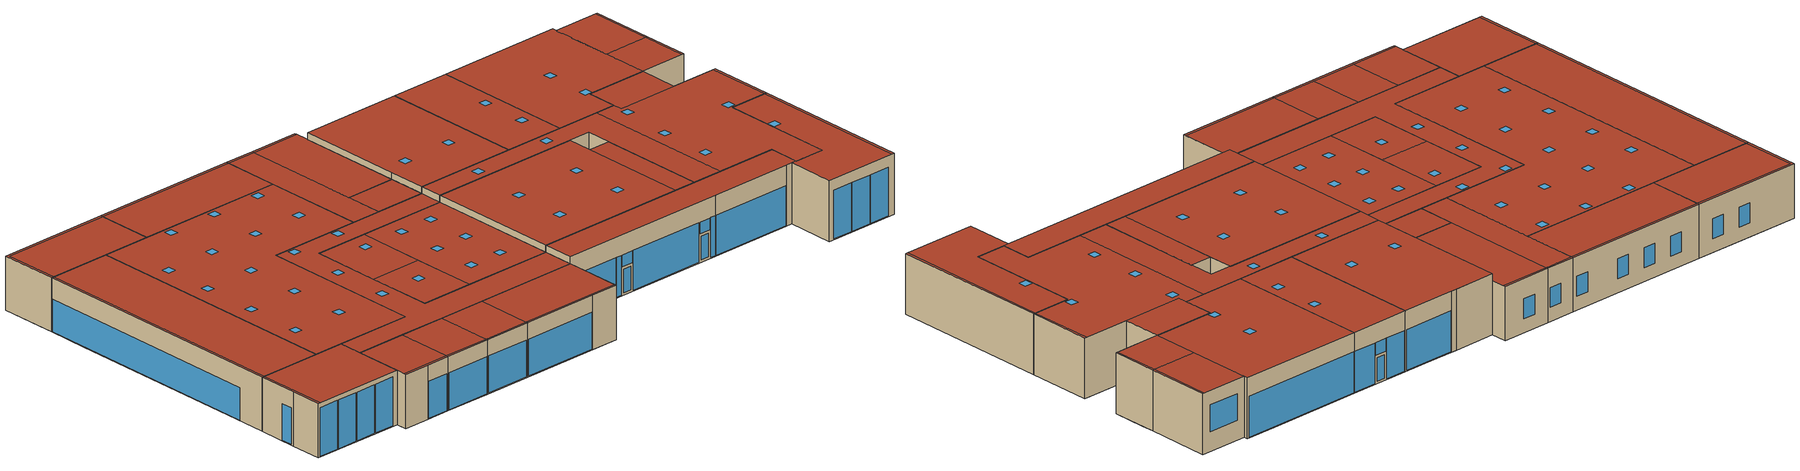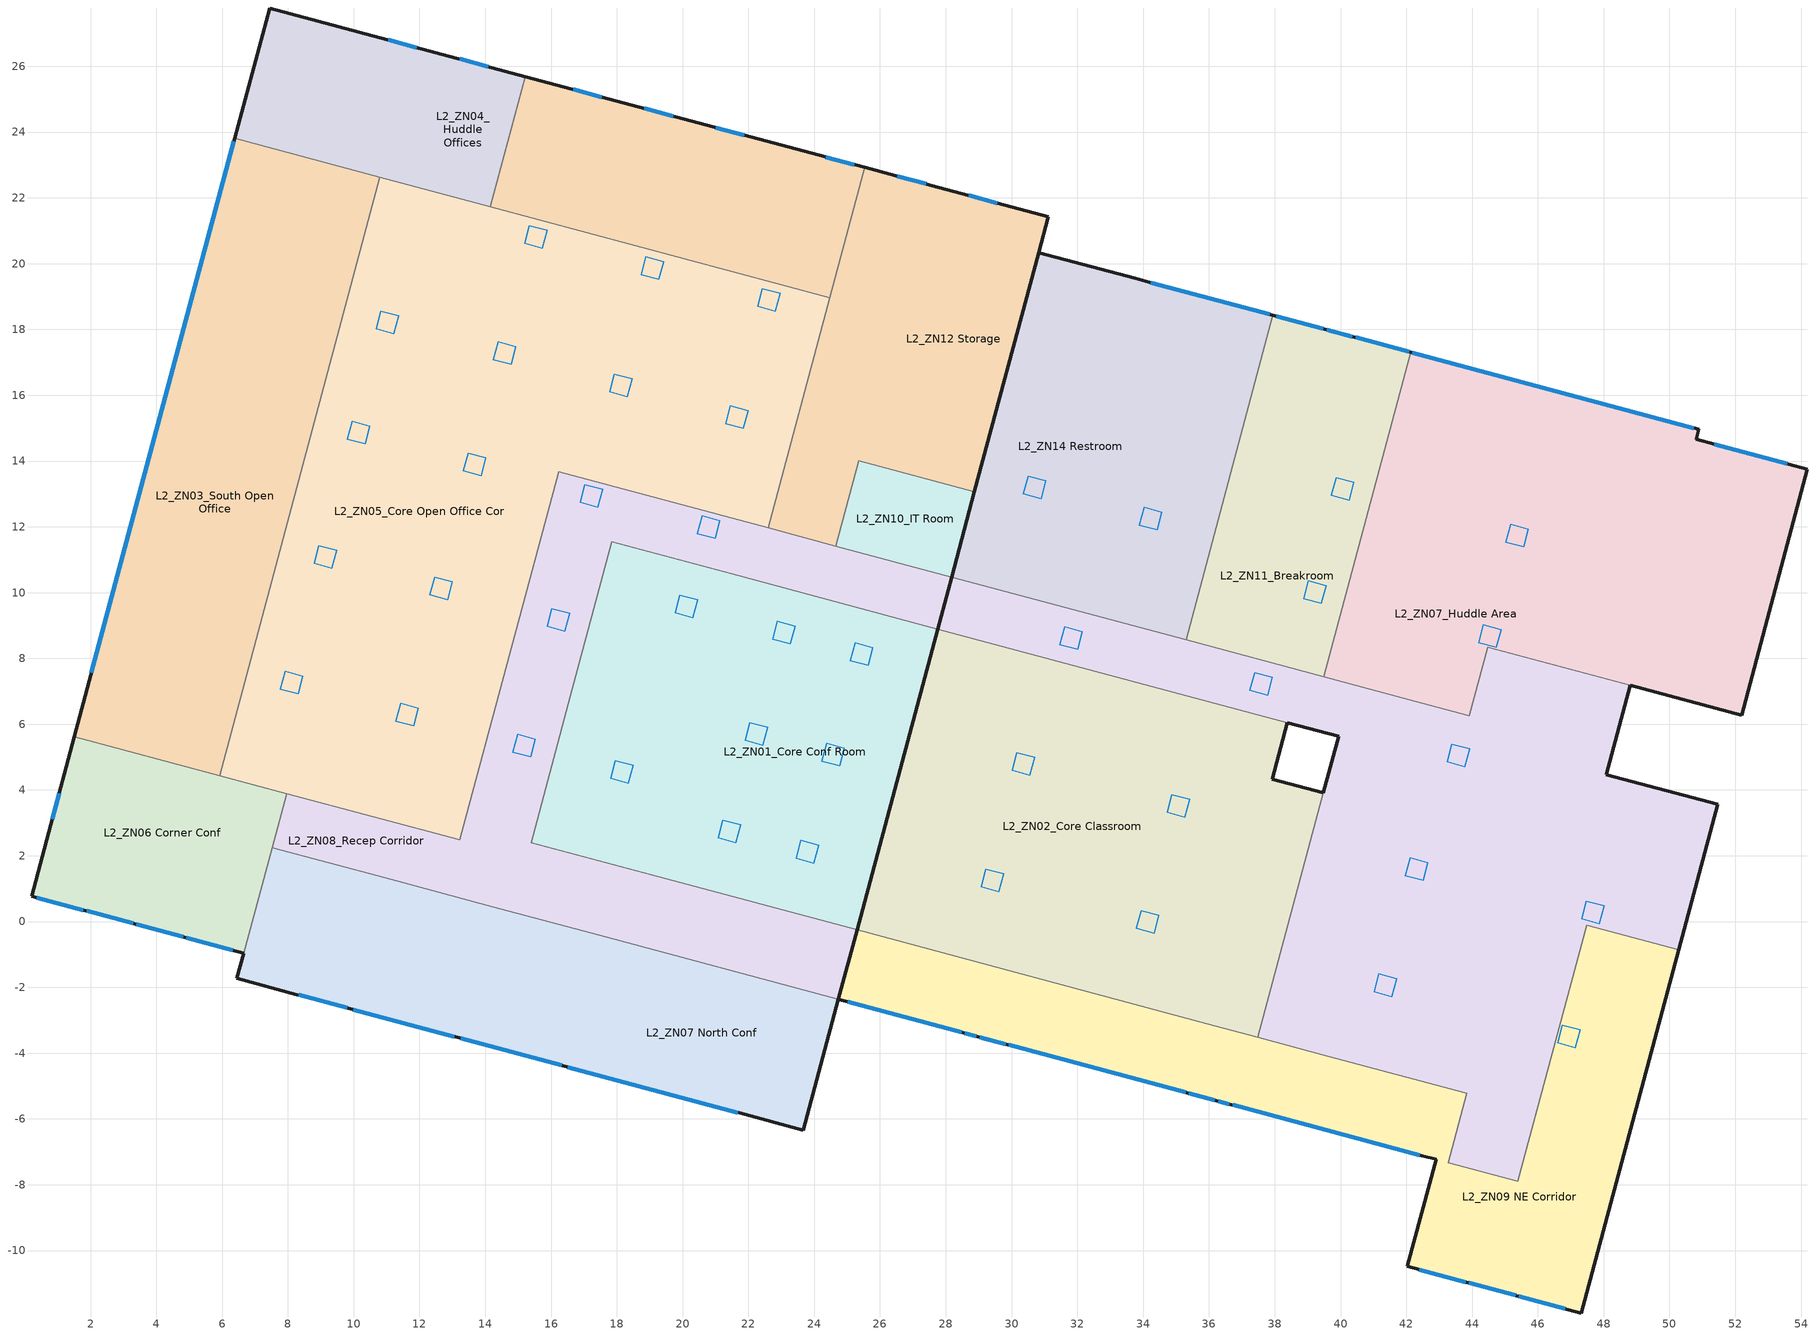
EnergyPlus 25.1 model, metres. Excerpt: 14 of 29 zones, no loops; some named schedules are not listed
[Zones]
L2_ZN01_Core Conf Room
 floor to L2_ZN13 Core Conf Room (TypicalFloorInterior): 21.5,10.57 27.75,8.89 25.3,-0.26 19.05,1.42 z3.99; 16.59,6.85 20.24,5.87 19.05,1.42 15.39,2.4 z3.99; 17.85,11.55 21.5,10.57 20.24,5.87 16.59,6.85 z3.99
 wall to L2_ZN02_Core Classroom (MetalFrameWallInterior): 25.3,-0.26 27.75,8.89 z3.99:7.72
 wall to L2_ZN08_Recep Corridor (MetalFrameWallInterior): 27.75,8.89 21.5,10.57 17.85,11.55 16.59,6.85 15.39,2.4 19.05,1.42 25.3,-0.26 z3.99:7.72
 roof outside (FlatNonresWoodFramingAndOtherRoofU028): 25.3,-0.26 27.75,8.89 21.5,10.57 19.05,1.42 z7.72; 19.05,1.42 20.24,5.87 16.59,6.85 15.39,2.4 z7.72; 20.24,5.87 21.5,10.57 17.85,11.55 16.59,6.85 z7.72
 skylight (Skylight): 22.44,5.36 22.58,5.9 22.04,6.05 21.9,5.51 z7.72; 24.77,4.74 24.92,5.28 24.38,5.42 24.23,4.88 z7.72; 21.62,2.4 21.77,2.94 21.23,3.08 21.08,2.54 z7.72; 23.99,1.78 24.13,2.32 23.59,2.46 23.45,1.92 z7.72; 23.27,8.44 23.42,8.98 22.88,9.13 22.73,8.59 z7.72; 25.64,7.79 25.78,8.33 25.24,8.47 25.1,7.93 z7.72; 18.35,4.21 18.49,4.75 17.95,4.89 17.81,4.35 z7.72; 20.31,9.24 20.45,9.78 19.91,9.92 19.77,9.38 z7.72
L2_ZN02_Core Classroom
 floor to L1_ZN14_Core Open Office (TypicalFloorInterior): 27.75,8.89 38.38,6.05 35.93,-3.1 25.3,-0.26 z3.99; 37.92,4.33 39.48,3.91 37.49,-3.52 35.93,-3.1 z3.99
 wall outside (MetalFrameWallU055): 27.75,8.89 25.3,-0.26 z7.72:8.18; 39.48,3.91 37.92,4.33 38.38,6.05 z3.99:8.18
 wall to L2_ZN08_Recep Corridor (MetalFrameWallInterior): 38.38,6.05 27.75,8.89 / 37.49,-3.52 39.48,3.91 z3.99:8.18
 wall to L2_ZN09 NE Corridor (MetalFrameWallInterior): 25.3,-0.26 35.93,-3.1 37.49,-3.52 z3.99:8.18
 roof outside (FlatNonresWoodFramingAndOtherRoofU028): 35.93,-3.1 38.38,6.05 27.75,8.89 25.3,-0.26 z8.18; 37.49,-3.52 39.48,3.91 37.92,4.33 35.93,-3.1 z8.18
 skylight (Skylight): 34.33,-0.35 34.48,0.18 33.94,0.33 33.79,-0.21 z8.18; 35.27,3.17 35.41,3.71 34.87,3.86 34.73,3.32 z8.18; 30.56,4.45 30.7,4.99 30.16,5.13 30.02,4.59 z8.18; 29.61,0.91 29.76,1.45 29.22,1.59 29.07,1.05 z8.18
L2_ZN03_South Open Office
 floor to L1_ZN03_South Open Office (TypicalFloorInterior): 5.64,21.04 10.06,19.86 5.92,4.44 1.51,5.62 z3.99
 floor to L1_ZN08 NE Corridor (TypicalFloorInterior): 6.38,23.82 10.8,22.63 10.06,19.86 5.64,21.04 z3.99
 floor to L1_ZN01_SE_Open Office (TypicalFloorInterior): 15.22,25.69 25.53,22.92 24.47,18.97 14.16,21.73 z3.99
 wall outside (MetalFrameWallU055): 6.38,23.82 1.51,5.62 / 25.53,22.92 15.22,25.69 z3.99:7.72
 wall to L2_ZN04_Huddle Offices (MetalFrameWallInterior): 10.8,22.63 6.38,23.82 / 15.22,25.69 14.16,21.73 z3.99:7.72
 wall to L2_ZN06 Corner Conf (MetalFrameWallInterior): 1.51,5.62 5.92,4.44 z3.99:7.72
 wall to L2_ZN12 Storage (MetalFrameWallInterior): 24.47,18.97 25.53,22.92 z3.99:7.72
 wall to L2_ZN05_Core Open Office Cor (MetalFrameWallInterior): 5.92,4.44 10.8,22.63 / 14.16,21.73 24.47,18.97 z3.99:7.72
 window (Base_AllCZ_FixedWindowU34): 6.36,23.72 2.03,7.56 z4.04:6.27; 25.22,23.01 24.35,23.24 / 17.55,25.06 16.68,25.3 / 19.71,24.48 18.84,24.72 / 21.87,23.9 21,24.14 z4.96:6.33
 roof outside (FlatNonresWoodFramingAndOtherRoofU028): 1.65,5.58 6.53,23.78 6.38,23.82 1.51,5.62 z7.72; 5.92,4.44 10.8,22.63 6.53,23.78 1.65,5.58 z7.72; 24.47,18.97 25.49,22.78 15.18,25.54 14.16,21.73 z7.72; 25.49,22.78 25.53,22.92 15.22,25.69 15.18,25.54 z7.72
L2_ZN04_Huddle Offices
 floor to L1_ZN01_SE_Open Office (TypicalFloorInterior): 12.47,26.42 15.22,25.69 14.16,21.73 11.42,22.47 z3.99
 floor to L1_ZN08 NE Corridor (TypicalFloorInterior): 10.62,26.92 12.47,26.42 11.42,22.47 6.38,23.82 6.66,24.85 9.84,24 z3.99
 floor to L1_ZN04_South Corridor (TypicalFloorInterior): 7.44,27.77 10.62,26.92 9.84,24 6.66,24.85 z3.99
 wall outside (MetalFrameWallU055): 15.22,25.69 7.44,27.77 6.38,23.82 z3.99:7.72
 wall to L2_ZN05_Core Open Office Cor (MetalFrameWallInterior): 10.8,22.63 14.16,21.73 z3.99:7.72
 window (Base_AllCZ_FixedWindowU34): 11.92,26.57 11.05,26.8 / 14.1,25.99 13.23,26.22 z4.96:6.33
 roof outside (FlatNonresWoodFramingAndOtherRoofU028): 6.53,23.78 7.55,27.59 15.18,25.54 15.22,25.69 7.44,27.77 6.38,23.82 z7.72; 14.16,21.73 15.18,25.54 7.55,27.59 6.53,23.78 z7.72
L2_ZN05_Core Open Office Cor
 floor to L1_ZN02 Core_Open Office (TypicalFloorInterior): 11.42,22.47 24.47,18.97 22.6,11.97 16.23,13.67 13.23,2.48 5.92,4.44 10.06,19.86 10.67,19.7 z3.99
 floor to L1_ZN08 NE Corridor (TypicalFloorInterior): 10.8,22.63 11.42,22.47 10.67,19.7 10.06,19.86 z3.99
 wall to L2_ZN06 Corner Conf (MetalFrameWallInterior): 5.92,4.44 7.96,3.89 z3.99:7.72
 wall to L2_ZN08_Recep Corridor (MetalFrameWallInterior): 7.96,3.89 13.23,2.48 16.23,13.67 22.6,11.97 z3.99:7.72
 wall to L2_ZN12 Storage (MetalFrameWallInterior): 22.6,11.97 24.47,18.97 z3.99:7.72
 roof outside (FlatNonresWoodFramingAndOtherRoofU028): 13.23,2.48 16.23,13.67 22.6,11.97 24.47,18.97 10.8,22.63 5.92,4.44 z7.72
 skylight (Skylight): 14.79,16.94 14.93,17.48 14.39,17.62 14.25,17.08 z7.72; 15.74,20.47 15.88,21.01 15.34,21.16 15.2,20.62 z7.72; 19.28,19.52 19.42,20.06 18.88,20.21 18.74,19.67 z7.72; 22.82,18.56 22.97,19.1 22.43,19.24 22.28,18.7 z7.72; 11.22,17.87 11.37,18.41 10.83,18.56 10.68,18.02 z7.72; 18.32,15.96 18.46,16.5 17.93,16.64 17.78,16.1 z7.72; 21.85,15 21.99,15.54 21.46,15.68 21.31,15.14 z7.72; 10.35,14.52 10.49,15.06 9.95,15.21 9.81,14.67 z7.72; 13.87,13.56 14.02,14.1 13.48,14.24 13.33,13.7 z7.72; 9.33,10.75 9.48,11.29 8.94,11.43 8.79,10.89 z7.72; 12.86,9.78 13,10.32 12.46,10.47 12.32,9.93 z7.72; 8.31,6.92 8.45,7.46 7.91,7.6 7.77,7.06 z7.72; 11.83,5.95 11.97,6.49 11.43,6.63 11.29,6.09 z7.72
L2_ZN06 Corner Conf
 floor outside (OtherFloorU071): 3.97,0.54 6.85,-0.23 6.66,-0.96 3.77,-0.19 z3.99
 floor to L1_ZN13 Lobby NW (TypicalFloorInterior): 1.51,5.62 7.96,3.89 6.85,-0.23 3.97,0.54 3.77,-0.19 0.21,0.77 z3.99
 wall outside (MetalFrameWallU055): 1.51,5.62 0.79,2.95 0.21,0.77 6.66,-0.96 z3.99:7.72
 wall to L2_ZN07 North Conf (MetalFrameWallInterior): 6.66,-0.96 7.52,2.25 z3.99:7.72
 wall to L2_ZN08_Recep Corridor (MetalFrameWallInterior): 7.52,2.25 7.96,3.89 z3.99:7.72
 window (Base_AllCZ_FixedWindowU34): 3.4,-0.08 4.81,-0.46 / 4.91,-0.49 6.33,-0.87 / 0.37,0.73 1.78,0.35 / 1.88,0.32 3.3,-0.06 z4.04:7.39; 1.04,3.89 0.83,3.11 z4.04:6.55
 roof outside (FlatNonresWoodFramingAndOtherRoofU028): 0.35,0.73 1.65,5.58 1.51,5.62 0.21,0.77 z7.72; 6.66,-0.96 7.96,3.89 1.65,5.58 0.35,0.73 z7.72
L2_ZN07 North Conf
 floor to L1_ZN09 N Conf Room (TypicalFloorInterior): 14.22,0.46 17.48,-0.42 16.42,-4.4 13.15,-3.52 z3.99; 17.48,-0.42 24.74,-2.36 23.67,-6.34 16.42,-4.4 z3.99; 7.52,2.25 10.96,1.33 9.9,-2.65 6.45,-1.73 z3.99; 10.96,1.33 14.22,0.46 13.15,-3.52 9.9,-2.65 z3.99
 wall outside (MetalFrameWallU055): 6.66,-0.96 6.45,-1.73 8.28,-2.22 9.9,-2.65 13.15,-3.52 16.42,-4.4 21.72,-5.82 23.67,-6.34 24.74,-2.36 z3.99:7.72
 wall to L2_ZN08_Recep Corridor (MetalFrameWallInterior): 24.74,-2.36 17.48,-0.42 14.22,0.46 10.96,1.33 7.52,2.25 z3.99:7.72
 window (Base_AllCZ_FixedWindowU34): 13.25,-3.55 16.32,-4.37 / 16.51,-4.43 21.67,-5.81 / 8.33,-2.23 9.8,-2.63 / 9.99,-2.68 13.06,-3.5 z4.04:6.58
 roof outside (FlatNonresWoodFramingAndOtherRoofU028): 16.42,-4.4 16.46,-4.25 13.19,-3.38 13.15,-3.52 z7.72; 16.46,-4.25 17.48,-0.42 14.22,0.46 13.19,-3.38 z7.72; 23.67,-6.34 23.71,-6.2 16.46,-4.25 16.42,-4.4 z7.72; 23.71,-6.2 24.74,-2.36 17.48,-0.42 16.46,-4.25 z7.72; 9.9,-2.65 9.94,-2.5 6.49,-1.58 6.45,-1.73 z7.72; 9.94,-2.5 10.96,1.33 7.52,2.25 6.49,-1.58 z7.72; 13.15,-3.52 13.19,-3.38 9.94,-2.5 9.9,-2.65 z7.72; 13.19,-3.38 14.22,0.46 10.96,1.33 9.94,-2.5 z7.72
L2_ZN07_Huddle Area
 floor outside (OtherFloorU071): 48.64,15.56 50.89,14.96 50.81,14.66 48.56,15.27 z3.99
 floor to L1_ZN12 SE Corridor Corner (TypicalFloorInterior): 48.56,15.27 50.81,14.66 48.8,7.18 46.56,7.78 z3.99; 49.65,10.33 53.03,9.42 52.8,8.55 50.31,9.22 49.7,6.94 48.8,7.18 z3.99; 50.81,14.66 54.2,13.76 53.03,9.42 49.65,10.33 z3.99
 floor to L1_ZN05_Core Corridor (TypicalFloorInterior): 40.84,12.47 47.35,10.73 46.56,7.78 44.48,8.34 43.92,6.25 39.49,7.44 z3.99
 floor to L1_ZN05_Fitness Center (TypicalFloorInterior): 42.14,17.31 48.64,15.56 48.16,13.75 41.65,15.5 z3.99; 41.65,15.5 48.16,13.75 47.35,10.73 40.84,12.47 z3.99
 floor to L1_ZN13 Elec Room (TypicalFloorInterior): 50.31,9.22 52.8,8.55 52.19,6.27 49.7,6.94 z3.99
 wall outside (MetalFrameWallU055): 48.8,7.18 52.19,6.27 53.03,9.42 54.2,13.76 50.81,14.66 50.89,14.96 42.14,17.31 z3.99:8.18
 wall to L2_ZN08_Recep Corridor (MetalFrameWallInterior): 39.49,7.44 42.49,6.64 43.92,6.25 44.48,8.34 48.8,7.18 z3.99:8.18
 wall to L2_ZN11_Breakroom (MetalFrameWallInterior): 42.14,17.31 39.49,7.44 z3.99:8.18
 window (Base_AllCZ_FixedWindowU34): 50.74,15 42.19,17.29 z4.04:6.86; 53.57,13.92 51.37,14.52 z5.33:7.19
 roof outside (FlatNonresWoodFramingAndOtherRoofU028): 43.92,6.25 44.48,8.34 48.8,7.18 50.89,14.96 42.14,17.31 39.49,7.44 z8.18; 52.19,6.27 53.03,9.42 52.89,9.46 52.04,6.31 z8.18; 52.04,6.31 52.89,9.46 49.65,10.33 48.8,7.18 z8.18; 53.03,9.42 54.2,13.76 54.05,13.8 52.89,9.46 z8.18; 52.89,9.46 54.05,13.8 50.81,14.66 49.65,10.33 z8.18
 skylight (Skylight): 44.74,8.34 44.88,8.88 44.34,9.02 44.2,8.48 z8.18; 45.56,11.39 45.71,11.93 45.17,12.07 45.02,11.53 z8.18
L2_ZN08_Recep Corridor
 floor to L1_ZN12 SE Corridor Corner (TypicalFloorInterior): 46.56,7.78 48.8,7.18 48.08,4.47 45.83,5.07 z3.99
 floor to L1_ZN05_Core Corridor (TypicalFloorInterior): 44.48,8.34 46.56,7.78 45.83,5.07 43.75,5.63 z3.99; 28.18,10.47 42.49,6.64 39.61,-4.09 37.49,-3.52 39.94,5.63 27.75,8.89 z3.99; 42.49,6.64 43.92,6.25 43.75,5.63 45.83,5.07 43.25,-4.58 41.25,-4.04 41.13,-4.5 39.61,-4.09 z3.99
 floor to L1_ZN08 NE Corridor (TypicalFloorInterior): 16.23,13.67 28.18,10.47 27.75,8.89 17.85,11.55 15.39,2.4 25.3,-0.26 24.74,-2.36 7.52,2.25 7.96,3.89 13.23,2.48 z3.99; 45.83,5.07 51.46,3.56 50.28,-0.86 47.48,-0.11 45.39,-7.9 43.27,-7.33 43.83,-5.22 41.13,-4.5 41.25,-4.04 43.25,-4.58 z3.99
 wall outside (MetalFrameWallU055): 38.38,6.05 39.94,5.63 39.48,3.91 / 50.28,-0.86 51.46,3.56 48.08,4.47 48.8,7.18 z3.99:8.18; 28.18,10.47 27.75,8.89 z7.72:8.18
 wall to L2_ZN10_IT Room (MetalFrameWallInterior): 28.18,10.47 24.66,11.41 z3.99:7.72
 wall to L2_ZN09 NE Corridor (MetalFrameWallInterior): 24.74,-2.36 25.3,-0.26 z3.99:7.72; 37.49,-3.52 39.61,-4.09 43.83,-5.22 43.27,-7.33 45.39,-7.9 47.48,-0.11 50.28,-0.86 z3.99:8.18
 wall to L2_ZN12 Storage (MetalFrameWallInterior): 24.66,11.41 22.6,11.97 z3.99:7.72
 wall to L2_ZN14 Restroom (MetalFrameIntWallU151): 35.3,8.56 28.18,10.47 z3.99:8.18
 wall to L2_ZN11_Breakroom (MetalFrameWallInterior): 39.49,7.44 35.3,8.56 z3.99:8.18
 roof outside (FlatNonresWoodFramingAndOtherRoofU028): 48.08,4.47 48.8,7.18 44.48,8.34 43.75,5.63 z8.18; 24.74,-2.36 25.3,-0.26 15.39,2.4 17.85,11.55 27.75,8.89 28.18,10.47 16.23,13.67 13.23,2.48 7.96,3.89 7.52,2.25 z7.72; 39.61,-4.09 42.49,6.64 28.18,10.47 27.75,8.89 39.94,5.63 37.49,-3.52 z8.18; 50.28,-0.86 51.46,3.56 51.32,3.6 50.13,-0.82 z8.18; 45.39,-7.9 47.48,-0.11 50.13,-0.82 51.32,3.6 43.75,5.63 43.92,6.25 42.49,6.64 39.61,-4.09 43.83,-5.22 43.27,-7.33 z8.18
 skylight (Skylight): 17.43,12.6 17.57,13.13 17.03,13.28 16.89,12.74 z7.72; 20.99,11.65 21.13,12.19 20.59,12.33 20.45,11.8 z7.72; 16.42,8.83 16.56,9.37 16.02,9.52 15.88,8.98 z7.72; 15.38,5 15.52,5.54 14.98,5.69 14.84,5.15 z7.72; 37.79,6.88 37.93,7.42 37.39,7.57 37.25,7.03 z8.18; 32.01,8.27 32.15,8.81 31.61,8.96 31.47,8.42 z8.18; 47.87,-0.06 48.02,0.48 47.48,0.62 47.33,0.08 z8.18; 42.51,1.25 42.65,1.79 42.11,1.93 41.97,1.39 z8.18; 43.78,4.71 43.92,5.25 43.38,5.39 43.24,4.85 z8.18; 41.56,-2.28 41.7,-1.74 41.16,-1.59 41.02,-2.13 z8.18
L2_ZN09 NE Corridor
 floor to L1_ZN05_Core Corridor (TypicalFloorInterior): 25.3,-0.26 41.13,-4.5 40.56,-6.6 24.74,-2.36 z3.99
 floor to L1_ZN08 NE Corridor (TypicalFloorInterior): 41.13,-4.5 43.83,-5.22 43.27,-7.33 40.56,-6.6 z3.99; 47.48,-0.11 50.28,-0.86 47.32,-11.9 42.03,-10.48 42.9,-7.23 45.39,-7.9 z3.99
 wall outside (MetalFrameWallU055): 24.74,-2.36 36.68,-5.56 42.46,-7.11 42.9,-7.23 42.03,-10.48 47.32,-11.9 50.28,-0.86 z3.99:8.18; 25.3,-0.26 24.74,-2.36 z7.72:8.18
 window (Base_AllCZ_FixedWindowU34): 36.73,-5.58 42.41,-7.1 / 29.91,-3.75 35.29,-5.19 / 36.28,-5.46 36.62,-5.55 / 28.58,-3.39 28.92,-3.48 / 25.01,-2.44 28.48,-3.37 z4.04:6.78; 35.49,-5.24 36.08,-5.4 / 29.13,-3.54 29.72,-3.7 z4.14:5.77; 35.39,-5.22 36.17,-5.43 / 29.03,-3.51 29.82,-3.72 z5.97:6.78; 42.39,-10.58 43.81,-10.96 / 43.91,-10.98 45.32,-11.36 / 45.42,-11.39 46.84,-11.77 z4.04:7.39
 roof outside (FlatNonresWoodFramingAndOtherRoofU028): 43.27,-7.33 43.83,-5.22 25.3,-0.26 24.74,-2.36 z8.18; 47.32,-11.9 50.28,-0.86 50.13,-0.82 47.17,-11.86 z8.18; 47.17,-11.86 50.13,-0.82 47.48,-0.11 45.39,-7.9 42.9,-7.23 42.03,-10.48 z8.18
 skylight (Skylight): 47.14,-3.83 47.29,-3.29 46.75,-3.15 46.6,-3.69 z8.18
L2_ZN10_IT Room
 floor to L1_ZN06_IT Room (TypicalFloorInterior): 25.35,14 28.87,13.06 28.18,10.47 24.66,11.41 z3.99
 wall to L2_ZN12 Storage (MetalFrameWallInterior): 28.87,13.06 25.35,14 24.66,11.41 z3.99:7.72
 wall to L2_ZN14 Restroom (MetalFrameIntWallU151): 28.18,10.47 28.87,13.06 z3.99:7.72
 roof outside (FlatNonresWoodFramingAndOtherRoofU028): 28.18,10.47 28.87,13.06 25.35,14 24.66,11.41 z7.72
L2_ZN11_Breakroom
 floor to L1_ZN05_Core Corridor (TypicalFloorInterior): 36.65,13.59 40.84,12.47 39.49,7.44 35.3,8.56 z3.99
 floor to L1_ZN05_Fitness Center (TypicalFloorInterior): 37.95,18.43 42.14,17.31 41.65,15.5 41.27,15.6 40.45,12.57 36.65,13.59 z3.99; 41.27,15.6 41.65,15.5 40.84,12.47 40.45,12.57 z3.99
 wall outside (MetalFrameWallU055): 42.14,17.31 37.95,18.43 z3.99:8.18
 wall to L2_ZN14 Restroom (MetalFrameIntWallU151): 37.95,18.43 35.3,8.56 z3.99:8.18
 window (Base_AllCZ_FixedWindowU34): 40.36,17.78 39.58,17.99 z5.97:6.86; 42.09,17.32 40.46,17.76 / 39.48,18.02 38.04,18.4 z4.04:6.86; 40.26,17.81 39.67,17.97 z4.14:5.77
 roof outside (FlatNonresWoodFramingAndOtherRoofU028): 39.49,7.44 42.14,17.31 37.95,18.43 35.3,8.56 z8.18
 skylight (Skylight): 39.42,9.67 39.56,10.21 39.02,10.36 38.88,9.82 z8.18; 40.26,12.81 40.4,13.35 39.86,13.5 39.72,12.96 z8.18
L2_ZN12 Storage
 floor to L1_ZN04_South Corridor (TypicalFloorInterior): 25.53,22.92 27.59,22.37 24.66,11.41 22.6,11.97 z3.99; 27.59,22.37 31.11,21.43 28.87,13.06 25.35,14 z3.99
 wall outside (MetalFrameWallU055): 30.82,20.34 31.11,21.43 27.59,22.37 25.53,22.92 z3.99:7.72
 wall to L2_ZN14 Restroom (MetalFrameIntWallU151 Reversed): 28.87,13.06 30.82,20.34 z3.99:7.72
 window (Base_AllCZ_FixedWindowU34): 27.4,22.42 26.53,22.66 / 29.57,21.84 28.69,22.08 z4.96:6.33
 roof outside (FlatNonresWoodFramingAndOtherRoofU028): 27.56,22.22 27.59,22.37 25.53,22.92 25.49,22.78 z7.72; 24.66,11.41 27.56,22.22 25.49,22.78 22.6,11.97 z7.72; 31.07,21.28 31.11,21.43 27.59,22.37 27.56,22.22 z7.72; 28.87,13.06 31.07,21.28 27.56,22.22 25.35,14 z7.72
L2_ZN14 Restroom
 floor to L1_ZN07_Restroom (TypicalFloorInterior): 30.82,20.34 33.75,19.55 33.52,18.69 35.2,18.24 34.13,14.27 36.65,13.59 35.3,8.56 28.18,10.47 z3.99
 floor to L1_ZN05_Fitness Center (WoodFramingAndOtherRoofU028): 33.75,19.55 36.93,18.7 36.7,17.84 33.52,18.69 z3.99; 36.93,18.7 37.95,18.43 36.65,13.59 34.13,14.27 35.2,18.24 36.7,17.84 z3.99
 wall outside (MetalFrameWallUnconditioned): 30.82,20.34 28.87,13.06 28.18,10.47 z7.72:8.18; 37.95,18.43 34.19,19.44 33.75,19.55 30.82,20.34 z3.99:8.18
 window (Base_AllCZ_FixedWindowU34): 37.85,18.46 34.24,19.42 z4.04:6.86
 roof outside (FlatNonresWoodFramingAndOtherRoofUnconditioned): 35.3,8.56 37.95,18.43 30.82,20.34 28.18,10.47 z8.18
 skylight (Skylight): 30.9,12.86 31.04,13.4 30.5,13.54 30.36,13 z8.18; 34.43,11.91 34.57,12.45 34.03,12.59 33.89,12.05 z8.18
[Building]
CustomLabClassroom: North Axis {deg}=0; Terrain=Suburbs; Solar Distribution=FullExterior; Maximum Number of Warmup Days=50
[Site:Location]
LOS ANGELES USC: Latitude {deg}=38.69; Longitude {deg}=-121.6; Time Zone {hr}=-8; Elevation {m}=54.5592
[Site:WaterMainsTemperature]
Calculation Method=Schedule; Temperature Schedule=WaterMainCZ09
[SizingPeriod:DesignDay] Day of Month=21; Day Type=SummerDesignDay; Dry-Bulb Temperature Range Modifier Type=DefaultMultipliers; Humidity Condition Type=Wetbulb; Barometric Pressure {Pa}=100663; Wind Speed {m/s}=0.6; Wind Direction {deg}=260; Rain Indicator=No; Snow Indicator=No; Daylight Saving Time Indicator=No; Solar Model Indicator=ASHRAETau; Begin Environment Reset Mode=FullResetAtBeginEnvironment
Name | Month | Maximum Dry-Bulb Temperature {C} | Daily Dry-Bulb Temperature Range {deltaC} | Wetbulb or DewPoint at Maximum Dry-Bulb {C} | ASHRAE Clear Sky Optical Depth for Beam Irradiance (taub) | ASHRAE Clear Sky Optical Depth for Diffuse Irradiance (taud)
LOS ANGELES USC  August .4% Condns DB=>MCWB | 8 | 33.7 | 9.6 | 21.2 | 0.383 | 2.433
LOS ANGELES USC  July .4% Condns DB=>MCWB | 7 | 33.8 | 9.2 | 22.1 | 0.402 | 2.401
LOS ANGELES USC  June .4% Condns DB=>MCWB | 6 | 32.3 | 8.2 | 20.7 | 0.405 | 2.324
LOS ANGELES USC  November .4% Condns DB=>MCWB | 11 | 31.9 | 10.4 | 15.4 | 0.325 | 2.558
[Material]
Name | Roughness | Thickness {m} | Conductivity {W/m-K} | Density {kg/m3} | Specific Heat {J/kg-K} | Thermal Absorptance | Solar Absorptance | Visible Absorptance
Air - Metal Wall Framing - 16 or 24 in. OC; Air - Metal Wall Framing - 16 or 24 in. OC 1; Air - Metal Wall Framing - 16 or 24 in. OC 2 | Smooth | 0.1397 | 1.22017 | 1.28148 | 1004.832 | 0.9 | 0.7 | 0.7
Carpet - 3/4 in.; Carpet - 3/4 in. 1 | Smooth | 0.01905 | 0.0455183 | 288.332 | 1381.644 | 0.9 | 0.7 | 0.8
Compliance Insulation R0.02 | Smooth | 8.10768e-05 | 0.0230188 | 16.0185 | 1130.436 | 0.9 | 0.7 | 0.7
Compliance Insulation R1.41 | Smooth | 0.00571591 | 0.0230188 | 16.0185 | 1130.436 | 0.9 | 0.7 | 0.7
Compliance Insulation R14.60 | Smooth | 0.0591861 | 0.0230188 | 16.0185 | 1130.436 | 0.9 | 0.7 | 0.7
Compliance Insulation R3.70 | Smooth | 0.0149992 | 0.0230188 | 16.0185 | 1130.436 | 0.9 | 0.7 | 0.7
Compliance Insulation R34.93; Compliance Insulation R34.93 1 | Smooth | 0.141601 | 0.0230188 | 16.0185 | 1130.436 | 0.9 | 0.7 | 0.8
Compliance Insulation R9.83 | MediumRough | 0.0398691 | 0.0230188 | 16.0185 | 1130.436 | 0.9 | 0.7 | 0.8
Concrete - 140 lb/ft3 - 4 in. | Smooth | 0.1016 | 1.9514 | 2239.06 | 921.096 | 0.9 | 0.7 | 0.7
Gypsum Board - 1/2 in.; Gypsum Board - 1/2 in. 2 | Smooth | 0.0127 | 0.158656 | 640.739 | 1130.436 | 0.9 | 0.7 | 0.8
Gypsum Board - 1/2 in. 1 | MediumRough | 0.0127 | 0.158656 | 640.739 | 1130.436 | 0.9 | 0.7 | 0.8
Gypsum Board - 5/8 in. | MediumRough | 0.016002 | 0.158656 | 640.739 | 1130.436 | 0.9 | 0.7 | 0.8
Metal Deck - 1/16 in. | MediumRough | 0.0015875 | 45.3452 | 7820.53 | 502.416 | 0.9 | 0.7 | 0.8
Metal Standing Seam - 1/16 in.; Metal Standing Seam - 1/16 in. 1 | MediumRough | 0.0015875 | 2.21534 | 7820.53 | 502.416 | 0.75 | 0.37 | 0.75
Metal Standing Seam - 1/16 in. 2 | MediumRough | 0.0015875 | 2.21534 | 7820.53 | 502.416 | 0.85 | 0.37 | 0.85
Plywood - 5/8 in. | Smooth | 0.016002 | 0.11544 | 480.554 | 1884.06 | 0.9 | 0.7 | 0.7
Stucco - 7/8 in.; Stucco - 7/8 in. 1 | MediumRough | 0.022352 | 0.700948 | 1855.1 | 837.36 | 0.9 | 0.7 | 0.8
[WindowMaterial:SimpleGlazingSystem]
Name | U-Factor {W/m2-K} | Solar Heat Gain Coefficient | Visible Transmittance
Base_AllCZ_FixedWindowU34 Material | 1.93061 | 0.22 | 0.42
Skylight Material | 3.29339 | 0.25 | 0.49
[Construction]
Base_AllCZ_FixedWindowU34: Base_AllCZ_FixedWindowU34 Material
FlatNonresWoodFramingAndOtherRoofU028: Metal Standing Seam - 1/16 in., Compliance Insulation R34.93
FlatNonresWoodFramingAndOtherRoofUnconditioned: Metal Standing Seam - 1/16 in. 1
MetalFrameIntWallU151: Gypsum Board - 1/2 in. 1, Compliance Insulation R3.70, Air - Metal Wall Framing - 16 or 24 in. OC 2, Gypsum Board - 1/2 in. 2
MetalFrameIntWallU151 Reversed: Gypsum Board - 1/2 in. 2, Air - Metal Wall Framing - 16 or 24 in. OC 2, Compliance Insulation R3.70, Gypsum Board - 1/2 in. 1
MetalFrameWallInterior: Gypsum Board - 5/8 in., Air - Metal Wall Framing - 16 or 24 in. OC 1, Gypsum Board - 5/8 in.
MetalFrameWallU055: Stucco - 7/8 in., Compliance Insulation R14.60, Compliance Insulation R1.41, Compliance Insulation R0.02, Compliance Insulation R0.02, Air - Metal Wall Framing - 16 or 24 in. OC, Gypsum Board - 1/2 in.
MetalFrameWallUnconditioned: Stucco - 7/8 in. 1
OtherFloorU071: Compliance Insulation R9.83, Plywood - 5/8 in., Carpet - 3/4 in.
Skylight: Skylight Material
TypicalFloorInterior: Metal Deck - 1/16 in., Concrete - 140 lb/ft3 - 4 in., Carpet - 3/4 in. 1
WoodFramingAndOtherRoofU028: Metal Standing Seam - 1/16 in. 2, Compliance Insulation R34.93 1
[Zone] Multiplier=1; Part of Total Floor Area=Yes
L2_ZN01_Core Conf Room; L2_ZN02_Core Classroom; L2_ZN03_South Open Office; L2_ZN04_Huddle Offices; L2_ZN05_Core Open Office Cor; L2_ZN06 Corner Conf; L2_ZN07 North Conf; L2_ZN07_Huddle Area; L2_ZN08_Recep Corridor; L2_ZN09 NE Corridor; L2_ZN10_IT Room; L2_ZN11_Breakroom; L2_ZN12 Storage; L2_ZN14 Restroom
[People] Fraction Radiant=0.3
Name | Zone or ZoneList or Space or SpaceList | Number of People Schedule | Number of People Calculation Method | Number of People | Sensible Heat Fraction | Activity Level Schedule | People per Floor Area {person/m2}
RCA_Conference Room 3 Space People | L2_ZN01_Core Conf Room | SchoolOccupancy | People | 31.7978 | 0.6125 | RCA_Conference Room 3 Space People Activity Level
RCA_Store 2 Space People | L2_ZN01_Core Conf Room | SchoolOccupancy | People | 1.97925 | 0.555556 | RCA_Store 2 Space People Activity Level
Class Room 1 Space People | L2_ZN02_Core Classroom | SchoolOccupancy | People | 42.0761 | 0.6125 | Class Room 1 Space People Activity Level
RCA_Store 3 Space People | L2_ZN02_Core Classroom | SchoolOccupancy | People | 1.33304 | 0.555556 | RCA_Store 3 Space People Activity Level
RCA_Open Office 4 Space People | L2_ZN03_South Open Office | LabOccupancy | People | 23.1755 | 0.555556 | RCA_Open Office 4 Space People Activity Level
RCA_Open Office 5 Space People | L2_ZN03_South Open Office | LabOccupancy | People | 11.7674 | 0.555556 | RCA_Open Office 5 Space People Activity Level
Huddle 1 Space People | L2_ZN04_Huddle Offices | SchoolOccupancy | People/Area |  | 0.6125 | Huddle 1 Space People Activity Level | 0.403647
RCA_Open Office 6 Space People | L2_ZN05_Core Open Office Cor | LabOccupancy | People/Area |  | 0.555556 | RCA_Open Office 6 Space People Activity Level | 0.538196
RCA_Conference Room 4 Space People | L2_ZN06 Corner Conf | SchoolOccupancy | People/Area |  | 0.6125 | RCA_Conference Room 4 Space People Activity Level | 0.403647
RCA_Conference Room 2 Space People | L2_ZN07 North Conf | SchoolOccupancy | People/Area |  | 0.6125 | RCA_Conference Room 2 Space People Activity Level | 0.403647
Collaboration Space 1 Space People | L2_ZN07_Huddle Area | SchoolOccupancy | People | 33.4504 | 0.6125 | Collaboration Space 1 Space People Activity Level
Huddle 2 Space People | L2_ZN07_Huddle Area | SchoolOccupancy | People | 10.962 | 0.6125 | Huddle 2 Space People Activity Level
B1_Reception 1 Space People | L2_ZN08_Recep Corridor | SchoolOccupancy | People | 4.46647 | 0.5 | B1_Reception 1 Space People Activity Level
RCA_Corridor 4 Space People | L2_ZN08_Recep Corridor | SchoolOccupancy | People | 4.11606 | 0.5 | RCA_Corridor 4 Space People Activity Level
RCA_Corridor 6 Space People | L2_ZN08_Recep Corridor | SchoolOccupancy | People | 2.42508 | 0.5 | RCA_Corridor 6 Space People Activity Level
RCA_Corridor 8 Space People | L2_ZN08_Recep Corridor | SchoolOccupancy | People | 4.72186 | 0.5 | RCA_Corridor 8 Space People Activity Level
RCA_Corridor 7 Space People | L2_ZN09 NE Corridor | SchoolOccupancy | People | 2.25235 | 0.5 | RCA_Corridor 7 Space People Activity Level
RCA_Corridor 9 Space People | L2_ZN09 NE Corridor | SchoolOccupancy | People | 2.24906 | 0.5 | RCA_Corridor 9 Space People Activity Level
RCA_IT Room 2 Space People | L2_ZN10_IT Room | DataOccupancy | People/Area |  | 0.366667 | RCA_IT Room 2 Space People Activity Level | 0.0538196
RCA_Kitchen Break Room 1 Space People | L2_ZN11_Breakroom | SchoolOccupancy | People/Area |  | 0.5 | RCA_Kitchen Break Room 1 Space People Activity Level | 0.355209
RCA_Corridor 5 Space People | L2_ZN12 Storage | SchoolOccupancy | People | 1.30262 | 0.5 | RCA_Corridor 5 Space People Activity Level
RCA_Store 1 Space People | L2_ZN12 Storage | SchoolOccupancy | People | 3.39719 | 0.555556 | RCA_Store 1 Space People Activity Level
RCA_Restrooms 2 Space People | L2_ZN14 Restroom | SchoolOccupancy | People/Area |  | 0.5 | RCA_Restrooms 2 Space People Activity Level | 0.107639
[Lights] Return Air Fraction=0; Fraction Radiant=0.97; Fraction Replaceable=1
Name | Zone or ZoneList or Space or SpaceList | Schedule | Design Level Calculation Method | Lighting Level {W} | Watts per Floor Area {W/m2}
RCA_Conference Room 3 Space Regulated Lights | L2_ZN01_Core Conf Room | SchoolLights | LightingLevel | 508.764
RCA_Store 2 Space Regulated Lights | L2_ZN01_Core Conf Room | SchoolLights | LightingLevel | 79.17
Class Room 1 Space Regulated Lights | L2_ZN02_Core Classroom | SchoolLights | LightingLevel | 673.217
RCA_Store 3 Space Regulated Lights | L2_ZN02_Core Classroom | SchoolLights | LightingLevel | 53.3214
RCA_Open Office 4 Space Regulated Lights | L2_ZN03_South Open Office | LabLights | LightingLevel | 834.318
RCA_Open Office 5 Space Regulated Lights | L2_ZN03_South Open Office | LabLights | LightingLevel | 423.625
Huddle 1 Space Regulated Lights | L2_ZN04_Huddle Offices | SchoolLights | Watts/Area |  | 6.45835
RCA_Open Office 6 Space Regulated Lights | L2_ZN05_Core Open Office Cor | LabLights | Watts/Area |  | 9.68752
RCA_Conference Room 4 Space Regulated Lights | L2_ZN06 Corner Conf | SchoolLights | Watts/Area |  | 6.45835
RCA_Conference Room 2 Space Regulated Lights | L2_ZN07 North Conf | SchoolLights | Watts/Area |  | 6.45835
Collaboration Space 1 Space Regulated Lights | L2_ZN07_Huddle Area | SchoolLights | LightingLevel | 535.207
Huddle 2 Space Regulated Lights | L2_ZN07_Huddle Area | SchoolLights | LightingLevel | 175.391
B1_Reception 1 Space Regulated Lights | L2_ZN08_Recep Corridor | SchoolLights | LightingLevel | 94.7434
RCA_Corridor 4 Space Regulated Lights | L2_ZN08_Recep Corridor | SchoolLights | LightingLevel | 329.285
RCA_Corridor 6 Space Regulated Lights | L2_ZN08_Recep Corridor | SchoolLights | LightingLevel | 194.006
RCA_Corridor 8 Space Regulated Lights | L2_ZN08_Recep Corridor | SchoolLights | LightingLevel | 377.748
RCA_Corridor 7 Space Regulated Lights | L2_ZN09 NE Corridor | SchoolLights | LightingLevel | 180.188
RCA_Corridor 9 Space Regulated Lights | L2_ZN09 NE Corridor | SchoolLights | LightingLevel | 179.925
RCA_IT Room 2 Space Regulated Lights | L2_ZN10_IT Room | DataLights | Watts/Area |  | 5.38196
RCA_Kitchen Break Room 1 Space Regulated Lights | L2_ZN11_Breakroom | SchoolLights | Watts/Area |  | 5.92015
RCA_Corridor 5 Space Regulated Lights | L2_ZN12 Storage | SchoolLights | LightingLevel | 104.209
RCA_Store 1 Space Regulated Lights | L2_ZN12 Storage | SchoolLights | LightingLevel | 135.888
RCA_Restrooms 2 Space Regulated Lights | L2_ZN14 Restroom | SchoolLights | Watts/Area |  | 6.99654
[ElectricEquipment] Fraction Latent=0
Name | Zone or ZoneList or Space or SpaceList | Schedule | Design Level Calculation Method | Design Level {W} | Fraction Radiant | Fraction Lost | Watts per Floor Area {W/m2}
RCA_Conference Room 3 Space Recepticle Loads | L2_ZN01_Core Conf Room | SchoolReceptacle | EquipmentLevel | 847.94 | 0.2 | 0
RCA_Store 2 Space Recepticle Loads | L2_ZN01_Core Conf Room | SchoolReceptacle | EquipmentLevel | 39.585 | 0.2 | 0
Class Room 1 Space Recepticle Loads | L2_ZN02_Core Classroom | SchoolReceptacle | EquipmentLevel | 1122.03 | 0.2 | 0
RCA_Store 3 Space Recepticle Loads | L2_ZN02_Core Classroom | SchoolReceptacle | EquipmentLevel | 26.6607 | 0.2 | 0
RCA_Open Office 4 Space Electric Equipment Loads | L2_ZN03_South Open Office | LabGasEquip | EquipmentLevel | 14055.3 | 0.15 | 0.85
RCA_Open Office 4 Space Recepticle Loads | L2_ZN03_South Open Office | LabReceptacle | EquipmentLevel | 1854.04 | 0.2 | 0
RCA_Open Office 4 Space Refrigeration Loads | L2_ZN03_South Open Office | LabRefrigeration | EquipmentLevel | 259.566 | 0 | 1
RCA_Open Office 5 Space Electric Equipment Loads | L2_ZN03_South Open Office | LabGasEquip | EquipmentLevel | 7136.58 | 0.15 | 0.85
RCA_Open Office 5 Space Recepticle Loads | L2_ZN03_South Open Office | LabReceptacle | EquipmentLevel | 941.389 | 0.2 | 0
RCA_Open Office 5 Space Refrigeration Loads | L2_ZN03_South Open Office | LabRefrigeration | EquipmentLevel | 131.794 | 0 | 1
Huddle 1 Space Recepticle Loads | L2_ZN04_Huddle Offices | SchoolReceptacle | Watts/Area |  | 0.2 | 0 | 10.7639
RCA_Open Office 6 Space Electric Equipment Loads | L2_ZN05_Core Open Office Cor | LabGasEquip | Watts/Area |  | 0.15 | 0.85 | 163.2
RCA_Open Office 6 Space Recepticle Loads | L2_ZN05_Core Open Office Cor | LabReceptacle | Watts/Area |  | 0.2 | 0 | 21.5278
RCA_Open Office 6 Space Refrigeration Loads | L2_ZN05_Core Open Office Cor | LabRefrigeration | Watts/Area |  | 0 | 1 | 3.01389
RCA_Conference Room 4 Space Recepticle Loads | L2_ZN06 Corner Conf | SchoolReceptacle | Watts/Area |  | 0.2 | 0 | 10.7639
RCA_Conference Room 2 Space Recepticle Loads | L2_ZN07 North Conf | SchoolReceptacle | Watts/Area |  | 0.2 | 0 | 10.7639
Collaboration Space 1 Space Recepticle Loads | L2_ZN07_Huddle Area | SchoolReceptacle | EquipmentLevel | 892.011 | 0.2 | 0
Huddle 2 Space Recepticle Loads | L2_ZN07_Huddle Area | SchoolReceptacle | EquipmentLevel | 292.319 | 0.2 | 0
B1_Reception 1 Space Recepticle Loads | L2_ZN08_Recep Corridor | SchoolReceptacle | EquipmentLevel | 67.6739 | 0.2 | 0
RCA_IT Room 2 Space Recepticle Loads | L2_ZN10_IT Room | DataReceptacle | Watts/Area |  | 0.2 | 0 | 215.289
RCA_Kitchen Break Room 1 Space Recepticle Loads | L2_ZN11_Breakroom | SchoolReceptacle | Watts/Area |  | 0.2 | 0 | 10.7639
RCA_Store 1 Space Recepticle Loads | L2_ZN12 Storage | SchoolReceptacle | EquipmentLevel | 67.9439 | 0.2 | 0
[ZoneInfiltration:DesignFlowRate] Temperature Term Coefficient=0; Velocity Squared Term Coefficient=0; Density Basis=Outdoor
Name | Zone or ZoneList or Space or SpaceList | Schedule | Design Flow Rate Calculation Method | Design Flow Rate {m3/s} | Constant Term Coefficient | Velocity Term Coefficient | Flow Rate per Exterior Surface Area {m3/s-m2}
RCA_Conference Room 3 Space Space Infiltration Design Flow Rate 1; RCA_Store 2 Space Space Infiltration Design Flow Rate 1 | L2_ZN01_Core Conf Room | SchoolInfiltration | Flow/Zone | 0 | 0 | 0.224052
Class Room 1 Space Space Infiltration Design Flow Rate 1 | L2_ZN02_Core Classroom | SchoolInfiltration | Flow/Zone | 0.0140875 | 0 | 0.224052
RCA_Store 3 Space Space Infiltration Design Flow Rate 1 | L2_ZN02_Core Classroom | SchoolInfiltration | Flow/Zone | 0.00806182 | 0 | 0.224052
RCA_Open Office 4 Space Space Infiltration Design Flow Rate 1 | L2_ZN03_South Open Office | SchoolInfiltration | Flow/Zone | 0.0840358 | 0 | 0.224052
RCA_Open Office 5 Space Space Infiltration Design Flow Rate 1 | L2_ZN03_South Open Office | SchoolInfiltration | Flow/Zone | 0.0476428 | 0 | 0.224052
Huddle 1 Space Space Infiltration Design Flow Rate 1 | L2_ZN04_Huddle Offices | SchoolInfiltration | Flow/ExteriorWallArea |  | 0 | 0.224052 | 0.00119482
RCA_Open Office 6 Space Space Infiltration Design Flow Rate 1 | L2_ZN05_Core Open Office Cor | SchoolInfiltration | Flow/ExteriorWallArea |  | 0 | 0.224052 | 0.00119482
RCA_Conference Room 4 Space Space Infiltration Design Flow Rate 1 | L2_ZN06 Corner Conf | SchoolInfiltration | Flow/ExteriorWallArea |  | 0 | 0.224052 | 0.00119482
RCA_Conference Room 2 Space Space Infiltration Design Flow Rate 1 | L2_ZN07 North Conf | SchoolInfiltration | Flow/ExteriorWallArea |  | 0 | 0.224052 | 0.00119482
Collaboration Space 1 Space Space Infiltration Design Flow Rate 1 | L2_ZN07_Huddle Area | SchoolInfiltration | Flow/Zone | 0.0469078 | 0 | 0.224052
Huddle 2 Space Space Infiltration Design Flow Rate 1 | L2_ZN07_Huddle Area | SchoolInfiltration | Flow/Zone | 0.0739027 | 0 | 0.224052
B1_Reception 1 Space Space Infiltration Design Flow Rate 1 | L2_ZN08_Recep Corridor | SchoolInfiltration | Flow/Zone | 0.0140499 | 0 | 0.224052
RCA_Corridor 4 Space Space Infiltration Design Flow Rate 1 | L2_ZN08_Recep Corridor | SchoolInfiltration | Flow/Zone | 0 | 0 | 0.224052
RCA_Corridor 6 Space Space Infiltration Design Flow Rate 1 | L2_ZN08_Recep Corridor | SchoolInfiltration | Flow/Zone | 0.0178676 | 0 | 0.224052
RCA_Corridor 8 Space Space Infiltration Design Flow Rate 1 | L2_ZN08_Recep Corridor | SchoolInfiltration | Flow/Zone | 0.0404922 | 0 | 0.224052
RCA_Corridor 7 Space Space Infiltration Design Flow Rate 1 | L2_ZN09 NE Corridor | SchoolInfiltration | Flow/Zone | 0.0953683 | 0 | 0.224052
RCA_Corridor 9 Space Space Infiltration Design Flow Rate 1 | L2_ZN09 NE Corridor | SchoolInfiltration | Flow/Zone | 0.101491 | 0 | 0.224052
RCA_IT Room 2 Space Space Infiltration Design Flow Rate 1 | L2_ZN10_IT Room | DataInfiltration | Flow/ExteriorWallArea |  | 0 | 0.224052 | 0.00119482
RCA_Kitchen Break Room 1 Space Space Infiltration Design Flow Rate 1 | L2_ZN11_Breakroom | SchoolInfiltration | Flow/ExteriorWallArea |  | 0 | 0.224052 | 0.00119482
RCA_Corridor 5 Space Space Infiltration Design Flow Rate 1 | L2_ZN12 Storage | SchoolInfiltration | Flow/Zone | 0.00951847 | 0 | 0.224052
RCA_Store 1 Space Space Infiltration Design Flow Rate 1 | L2_ZN12 Storage | SchoolInfiltration | Flow/Zone | 0.0212838 | 0 | 0.224052
RCA_Restrooms 2 Space Space Infiltration Design Flow Rate 1 | L2_ZN14 Restroom | On | Flow/ExteriorWallArea |  | 0 | 0.224052 | 0.00119482
RCA_Restrooms 2 Space Space Infiltration Design Flow Rate 2 | L2_ZN14 Restroom | SchoolHVACAvail | Flow/Zone | 0.188779 | 1 | 0
[Daylighting:Controls] Lighting Control Type=Continuous; Minimum Input Power Fraction for Continuous or ContinuousOff Dimming Control=0.1; Minimum Light Output Fraction for Continuous or ContinuousOff Dimming Control=0.1; Number of Stepped Control Steps=1; Probability Lighting will be Reset When Needed in Manual Stepped Control=1; Glare Calculation Azimuth Angle of View Direction Clockwise from Zone y-Axis {deg}=-0
Name | Zone or Space | Glare Calculation Daylighting Reference Point | Daylighting Reference Point Name 1 | Fraction of Lights Controlled by Reference Point 1 | Illuminance Setpoint at Reference Point 1 {lux} | Daylighting Reference Point Name 2 | Fraction of Lights Controlled by Reference Point 2 | Illuminance Setpoint at Reference Point 2 {lux}
L2_ZN03_South Open Office DaylightingControls | L2_ZN03_South Open Office | Daylighting Control 15 | Daylighting Control 15 | 0.499261 | 1125 | Daylighting Control 16 | 0.452471 | 1500
L2_ZN04_Huddle Offices DaylightingControls | L2_ZN04_Huddle Offices | Daylighting Control 2 | Daylighting Control 2 | 0.389362 | 412.5
L2_ZN05_Core Open Office Cor DaylightingControls | L2_ZN05_Core Open Office Cor | Daylighting Control 17 | Daylighting Control 17 | 0.860788 | 750
L2_ZN06 Corner Conf DaylightingControls | L2_ZN06 Corner Conf | Daylighting Control 5 | Daylighting Control 5 | 0.707865 | 412.5
L2_ZN07 North Conf DaylightingControls | L2_ZN07 North Conf | Daylighting Control 3 | Daylighting Control 3 | 0.578727 | 412.5 | Daylighting Control 4 | 0.340911 | 550
L2_ZN07_Huddle Area DaylightingControls | L2_ZN07_Huddle Area | Daylighting Control 1 | Daylighting Control 1 | 0.603146 | 412.5
L2_ZN09 NE Corridor DaylightingControls | L2_ZN09 NE Corridor | Daylighting Control 10 | Daylighting Control 10 | 0.801406 | 112.5
L2_ZN11_Breakroom DaylightingControls | L2_ZN11_Breakroom | Daylighting Control 11 | Daylighting Control 11 | 0.831246 | 255
L2_ZN14 Restroom DaylightingControls | L2_ZN14 Restroom | Daylighting Control 18 | Daylighting Control 18 | 0.62911 | 75 | Daylighting Control 19 | 0.201145 | 112.5
[Zone equipment]
L2_ZN14 Restroom: L2_ZN14 Restroom BaseExhFan
[Sizing:Zone]
L2_ZN14 Restroom: Zone Cooling Design Supply Air Temperature Input Method=SupplyAirTemperature; Zone Cooling Design Supply Air Temperature {C}=14; Zone Cooling Design Supply Air Temperature Difference {deltaC}=11.11; Zone Heating Design Supply Air Temperature Input Method=SupplyAirTemperature; Zone Heating Design Supply Air Temperature {C}=40; Zone Heating Design Supply Air Temperature Difference {deltaC}=11.11; Zone Cooling Design Supply Air Humidity Ratio {kgWater/kgDryAir}=0.0085; Zone Heating Design Supply Air Humidity Ratio {kgWater/kgDryAir}=0.008; Design Specification Outdoor Air Object=L2_ZN14 Restroom Design Specification Outdoor Air; Zone Heating Sizing Factor=1; Zone Cooling Sizing Factor=1; Cooling Design Air Flow Method=DesignDay; Cooling Design Air Flow Rate {m3/s}=0; Cooling Minimum Air Flow per Zone Floor Area {m3/s-m2}=0; Cooling Minimum Air Flow {m3/s}=0; Cooling Minimum Air Flow Fraction=0; Heating Design Air Flow Method=DesignDay; Heating Design Air Flow Rate {m3/s}=0; Heating Maximum Air Flow per Zone Floor Area {m3/s-m2}=0; Heating Maximum Air Flow {m3/s}=0; Heating Maximum Air Flow Fraction=0; Account for Dedicated Outdoor Air System=No; Zone Load Sizing Method=Sensible Load Only No Latent Load; Zone Latent Cooling Design Supply Air Humidity Ratio Input Method=HumidityRatioDifference; Zone Cooling Design Supply Air Humidity Ratio Difference {kgWater/kgDryAir}=0.005; Zone Latent Heating Design Supply Air Humidity Ratio Input Method=HumidityRatioDifference; Zone Humidification Design Supply Air Humidity Ratio Difference {kgWater/kgDryAir}=0.005; Type of Space Sum to Use=Coincident
[DesignSpecification:OutdoorAir]
L2_ZN14 Restroom Design Specification Outdoor Air: Outdoor Air Method=Maximum; Outdoor Air Flow per Person {m3/s-person}=0; Outdoor Air Flow per Zone Floor Area {m3/s-m2}=0; Outdoor Air Flow per Zone {m3/s}=0; Outdoor Air Flow Air Changes per Hour {1/hr}=0
[InternalMass] Construction=MetalFrameWallInterior
Name | Zone or ZoneList | Surface Area {m2}
Merged RCA_Conference Room 3_1_264 - RCA_Conference Room 3_1_264 Reversed | L2_ZN01_Core Conf Room | 18.1487
Merged RCA_Conference Room 3_1_268 - RCA_Conference Room 3_1_268 Reversed | L2_ZN01_Core Conf Room | 14.125
Merged Class Room 1_1_289 - Class Room 1_1_289 Reversed | L2_ZN02_Core Classroom | 32.2385
Merged Collaboration Space 1_1_221 - Collaboration Space 1_1_221 Reversed | L2_ZN07_Huddle Area | 18.8097
Merged Collaboration Space 1_1_222 - Collaboration Space 1_1_222 Reversed | L2_ZN07_Huddle Area | 13.6629
Merged B1_Reception 1_1_207 - B1_Reception 1_1_207 Reversed | L2_ZN08_Recep Corridor | 18.7818
Merged B1_Reception 1_1_208 - B1_Reception 1_1_208 Reversed | L2_ZN08_Recep Corridor | 2.71012
Merged RCA_Corridor 4_1_149 - RCA_Corridor 4_1_149 Reversed | L2_ZN08_Recep Corridor | 6.10136
Merged RCA_Corridor 6_1_187 - RCA_Corridor 6_1_187 Reversed | L2_ZN08_Recep Corridor | 46.5469
Merged RCA_Corridor 7_1_194 - RCA_Corridor 7_1_194 Reversed | L2_ZN09 NE Corridor | 1.57906
Merged RCA_Corridor 5_1_171 - RCA_Corridor 5_1_171 Reversed | L2_ZN12 Storage | 32.3529
[Schedule:Year]
SchoolHVACAvail: SchoolHVACAvailWk, 1, 1, 12, 31
RCA_Conference Room 3 Space People Activity Level: RCA_Conference Room 3 Space People Activity Level Week Rule - Jan1-Dec31, 1, 1, 12, 31
RCA_Store 2 Space People Activity Level: RCA_Store 2 Space People Activity Level Week Rule - Jan1-Dec31, 1, 1, 12, 31
Class Room 1 Space People Activity Level: Class Room 1 Space People Activity Level Week Rule - Jan1-Dec31, 1, 1, 12, 31
RCA_Store 3 Space People Activity Level: RCA_Store 3 Space People Activity Level Week Rule - Jan1-Dec31, 1, 1, 12, 31
RCA_Open Office 4 Space People Activity Level: RCA_Open Office 4 Space People Activity Level Week Rule - Jan1-Dec31, 1, 1, 12, 31
RCA_Open Office 5 Space People Activity Level: RCA_Open Office 5 Space People Activity Level Week Rule - Jan1-Dec31, 1, 1, 12, 31
Huddle 1 Space People Activity Level: Huddle 1 Space People Activity Level Week Rule - Jan1-Dec31, 1, 1, 12, 31
RCA_Open Office 6 Space People Activity Level: RCA_Open Office 6 Space People Activity Level Week Rule - Jan1-Dec31, 1, 1, 12, 31
RCA_Conference Room 4 Space People Activity Level: RCA_Conference Room 4 Space People Activity Level Week Rule - Jan1-Dec31, 1, 1, 12, 31
RCA_Conference Room 2 Space People Activity Level: RCA_Conference Room 2 Space People Activity Level Week Rule - Jan1-Dec31, 1, 1, 12, 31
Collaboration Space 1 Space People Activity Level: Collaboration Space 1 Space People Activity Level Week Rule - Jan1-Dec31, 1, 1, 12, 31
Huddle 2 Space People Activity Level: Huddle 2 Space People Activity Level Week Rule - Jan1-Dec31, 1, 1, 12, 31
B1_Reception 1 Space People Activity Level: B1_Reception 1 Space People Activity Level Week Rule - Jan1-Dec31, 1, 1, 12, 31
RCA_Corridor 4 Space People Activity Level: RCA_Corridor 4 Space People Activity Level Week Rule - Jan1-Dec31, 1, 1, 12, 31
RCA_Corridor 6 Space People Activity Level: RCA_Corridor 6 Space People Activity Level Week Rule - Jan1-Dec31, 1, 1, 12, 31
RCA_Corridor 8 Space People Activity Level: RCA_Corridor 8 Space People Activity Level Week Rule - Jan1-Dec31, 1, 1, 12, 31
RCA_Corridor 7 Space People Activity Level: RCA_Corridor 7 Space People Activity Level Week Rule - Jan1-Dec31, 1, 1, 12, 31
RCA_Corridor 9 Space People Activity Level: RCA_Corridor 9 Space People Activity Level Week Rule - Jan1-Dec31, 1, 1, 12, 31
RCA_IT Room 2 Space People Activity Level: RCA_IT Room 2 Space People Activity Level Week Rule - Jan1-Dec31, 1, 1, 12, 31
RCA_Kitchen Break Room 1 Space People Activity Level: RCA_Kitchen Break Room 1 Space People Activity Level Week Rule - Jan1-Dec31, 1, 1, 12, 31
RCA_Corridor 5 Space People Activity Level: RCA_Corridor 5 Space People Activity Level Week Rule - Jan1-Dec31, 1, 1, 12, 31
RCA_Store 1 Space People Activity Level: RCA_Store 1 Space People Activity Level Week Rule - Jan1-Dec31, 1, 1, 12, 31
RCA_Restrooms 2 Space People Activity Level: RCA_Restrooms 2 Space People Activity Level Week Rule - Jan1-Dec31, 1, 1, 12, 31
[Schedule:Week:Daily]
SchoolOccupancyWk: SchoolOccupancySun, SchoolOccupancyWD, SchoolOccupancyWD, SchoolOccupancyWD, SchoolOccupancyWD, SchoolOccupancyWD, SchoolOccupancySat, SchoolOccupancySun, OnDay, OffDay, SchoolOccupancySun, SchoolOccupancySun
